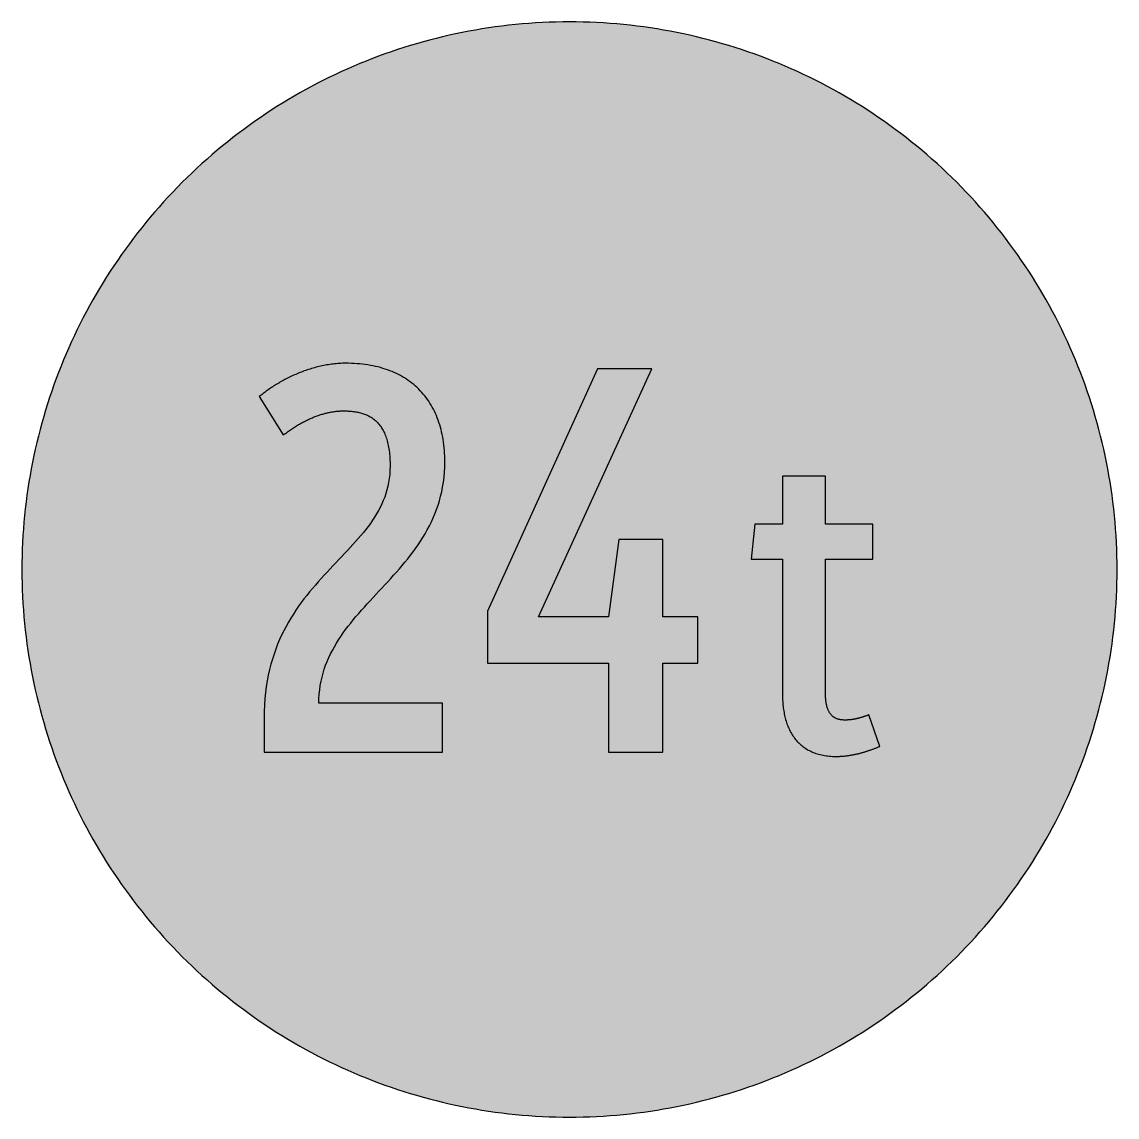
# Model space of a CAD drawing. Header units: millimetres. Extents: x 0 to 212, y 0 to 212.
import ezdxf

# ---------------------------------------------------------------- set-up
doc = ezdxf.new("R2010")
doc.units = ezdxf.units.MM

msp = doc.modelspace()

# ---------------------------------------------------------------- hatches: boundary and pattern name
for color, points in [(254, [(211.7189, 105.8869), (211.709, 107.2007), (211.6861, 108.5139), (211.6455, 109.8245), (211.5871, 111.1326), (211.5134, 112.4407), (211.4245, 113.7437), (211.3204, 115.0468), (211.201, 116.3447), (211.0638, 117.6426), (210.9114, 118.9355), (210.7413, 120.2258), (210.5584, 121.5136), (210.3577, 122.7988), (210.1418, 124.079), (209.9107, 125.3566), (209.6643, 126.6292), (209.4027, 127.8992), (209.1258, 129.1641), (208.8337, 130.4239), (208.5264, 131.6812), (208.2038, 132.936), (207.866, 134.1831), (207.5104, 135.4277), (207.1421, 136.6647), (206.7611, 137.8991), (206.3623, 139.1285), (205.9483, 140.3502), (205.5216, 141.5694), (205.0771, 142.781), (204.6199, 143.9901), (204.1474, 145.1915), (203.6623, 146.3853), (203.1619, 147.574), (202.6463, 148.7576), (202.1154, 149.9362), (201.5693, 151.1046), (201.0105, 152.2705), (200.439, 153.4262), (199.8523, 154.5768), (199.2503, 155.7198), (198.6356, 156.8577), (198.0057, 157.9855), (197.3605, 159.1081), (196.7052, 160.2232), (196.0321, 161.3281), (195.3489, 162.4279), (194.6504, 163.5176), (193.9366, 164.6022), (193.2102, 165.6766), (192.471, 166.7434), (191.7167, 167.8), (190.9521, 168.849), (190.1698, 169.8904), (189.3773, 170.9217), (188.5696, 171.9428), (187.7517, 172.9562), (186.9161, 173.9621), (186.0702, 174.9552), (185.2117, 175.9407), (184.338, 176.9161), (183.454, 177.8838), (182.5549, 178.8389), (181.643, 179.7837), (180.721, 180.7185), (179.7837, 181.643), (178.8389, 182.5549), (177.8838, 183.454), (176.9161, 184.338), (175.9407, 185.2117), (174.9552, 186.0702), (173.9621, 186.9161), (172.9562, 187.7492), (171.9428, 188.5696), (170.9217, 189.3773), (169.8904, 190.1698), (168.849, 190.9496), (167.8, 191.7167), (166.7408, 192.471), (165.6766, 193.2102), (164.6022, 193.9366), (163.5176, 194.6504), (162.4279, 195.3489), (161.3281, 196.0321), (160.2232, 196.7052), (159.1081, 197.3631), (157.9855, 198.0057), (156.8577, 198.6356), (155.7198, 199.2503), (154.5768, 199.8523), (153.4262, 200.439), (152.2705, 201.0131), (151.1046, 201.5719), (149.9362, 202.1154), (148.7576, 202.6463), (147.574, 203.1619), (146.3853, 203.6623), (145.1889, 204.15), (143.9875, 204.6199), (142.781, 205.0796), (141.5694, 205.5216), (140.3502, 205.9483), (139.1285, 206.3623), (137.8991, 206.7611), (136.6647, 207.1446), (135.4252, 207.5129), (134.1831, 207.866), (132.9334, 208.2038), (131.6812, 208.5264), (130.4239, 208.8337), (129.1641, 209.1284), (127.8966, 209.4052), (126.6292, 209.6668), (125.3541, 209.9132), (124.0765, 210.1444), (122.7963, 210.3603), (121.5136, 210.5584), (120.2258, 210.7438), (118.9355, 210.9114), (117.6401, 211.0638), (116.3447, 211.201), (115.0468, 211.3229), (113.7437, 211.4271), (112.4382, 211.516), (111.1326, 211.5896), (109.8245, 211.6455), (108.5113, 211.6861), (107.1982, 211.7115), (105.885, 211.7192), (104.5693, 211.7115), (103.2561, 211.6861), (101.9454, 211.6455), (100.6373, 211.5896), (99.3292, 211.516), (98.0262, 211.4271), (96.7232, 211.3229), (95.4253, 211.201), (94.1273, 211.0638), (92.8345, 210.9114), (91.5441, 210.7438), (90.2564, 210.5584), (88.9711, 210.3603), (87.691, 210.1444), (86.4133, 209.9132), (85.1408, 209.6668), (83.8708, 209.4052), (82.6059, 209.1284), (81.346, 208.8337), (80.0887, 208.5264), (78.834, 208.2038), (77.5868, 207.866), (76.3422, 207.5129), (75.1053, 207.1446), (73.8708, 206.7611), (72.6415, 206.3623), (71.4197, 205.9483), (70.2005, 205.5216), (68.9889, 205.0796), (67.7799, 204.6199), (66.5785, 204.15), (65.3847, 203.6623), (64.196, 203.1619), (63.0123, 202.6463), (61.8338, 202.1154), (60.6628, 201.5719), (59.4995, 201.0131), (58.3438, 200.439), (57.1932, 199.8523), (56.0502, 199.2503), (54.9123, 198.6356), (53.7845, 198.0057), (52.6618, 197.3631), (51.5468, 196.7052), (50.4419, 196.0321), (49.342, 195.3489), (48.2524, 194.6504), (47.1678, 193.9366), (46.0934, 193.2102), (45.0266, 192.471), (43.9699, 191.7167), (42.9209, 190.9496), (41.8795, 190.1698), (40.8483, 189.3773), (39.8272, 188.5696), (38.8137, 187.7492), (37.8079, 186.9161), (36.8148, 186.0702), (35.8292, 185.2117), (34.8539, 184.338), (33.8861, 183.454), (32.9311, 182.5549), (31.9862, 181.643), (31.049, 180.7185), (30.1269, 179.7837), (29.2151, 178.8389), (28.3159, 177.8838), (27.432, 176.9161), (26.5582, 175.9407), (25.6997, 174.9552), (24.8539, 173.9621), (24.0208, 172.9562), (23.2004, 171.9428), (22.3926, 170.9217), (21.6002, 169.8904), (20.8204, 168.849), (20.0533, 167.8), (19.2989, 166.7434), (18.5598, 165.6766), (17.8333, 164.6022), (17.1196, 163.5176), (16.4211, 162.4279), (15.7378, 161.3281), (15.0647, 160.2232), (14.4069, 159.1081), (13.7643, 157.9855), (13.1343, 156.8577), (12.5197, 155.7198), (11.9177, 154.5768), (11.3309, 153.4262), (10.7569, 152.2705), (10.1981, 151.1046), (9.6545, 149.9362), (9.1237, 148.7576), (8.6081, 147.574), (8.1077, 146.3853), (7.62, 145.1915), (7.1501, 143.9901), (6.6904, 142.781), (6.2484, 141.5694), (5.8217, 140.3502), (5.4077, 139.1285), (5.0089, 137.8991), (4.6253, 136.6647), (4.257, 135.4277), (3.904, 134.1831), (3.5662, 132.936), (3.2436, 131.6812), (2.9362, 130.4239), (2.6416, 129.1641), (2.3647, 127.8992), (2.1031, 126.6292), (1.8567, 125.3566), (1.6256, 124.079), (1.4097, 122.7988), (1.2116, 121.5136), (1.0262, 120.2258), (0.8585, 118.9355), (0.7061, 117.6426), (0.569, 116.3447), (0.447, 115.0468), (0.3429, 113.7437), (0.254, 112.4407), (0.1803, 111.1326), (0.1245, 109.8245), (0.0838, 108.5139), (0.0584, 107.2007), (0.0508, 105.885), (0.0584, 104.5718), (0.0838, 103.2586), (0.1245, 101.9454), (0.1803, 100.6373), (0.254, 99.3318), (0.3429, 98.0262), (0.447, 96.7232), (0.569, 95.4253), (0.7061, 94.1299), (0.8585, 92.8345), (1.0262, 91.5441), (1.2116, 90.2564), (1.4097, 88.9737), (1.6256, 87.6935), (1.8567, 86.4159), (2.1031, 85.1408), (2.3647, 83.8733), (2.6416, 82.6059), (2.9362, 81.346), (3.2436, 80.0887), (3.5662, 78.8365), (3.904, 77.5868), (4.257, 76.3448), (4.6253, 75.1053), (5.0089, 73.8708), (5.4077, 72.6415), (5.8217, 71.4197), (6.2484, 70.2005), (6.6904, 68.9889), (7.1501, 67.7824), (7.62, 66.581), (8.1077, 65.3847), (8.6081, 64.196), (9.1237, 63.0123), (9.6545, 61.8338), (10.1981, 60.6654), (10.7569, 59.4995), (11.3309, 58.3438), (11.9177, 57.1932), (12.5197, 56.0502), (13.1343, 54.9123), (13.7643, 53.7845), (14.4069, 52.6618), (15.0647, 51.5468), (15.7378, 50.4419), (16.4211, 49.342), (17.1196, 48.2524), (17.8333, 47.1678), (18.5598, 46.0934), (19.2989, 45.0291), (20.0533, 43.9699), (20.8204, 42.9209), (21.6002, 41.8795), (22.3926, 40.8483), (23.2004, 39.8272), (24.0208, 38.8137), (24.8539, 37.8079), (25.6997, 36.8148), (26.5582, 35.8292), (27.432, 34.8539), (28.3159, 33.8861), (29.2151, 32.9311), (30.1269, 31.9862), (31.049, 31.049), (31.9862, 30.1269), (32.9311, 29.2151), (33.8861, 28.3159), (34.8539, 27.432), (35.8292, 26.5582), (36.8148, 25.6997), (37.8079, 24.8539), (38.8137, 24.0182), (39.8272, 23.2004), (40.8483, 22.3926), (41.8795, 21.6002), (42.9209, 20.8178), (43.9699, 20.0533), (45.0266, 19.2989), (46.0934, 18.5598), (47.1678, 17.8333), (48.2524, 17.1196), (49.342, 16.4211), (50.4419, 15.7378), (51.5468, 15.0647), (52.6618, 14.4094), (53.7845, 13.7643), (54.9123, 13.1343), (56.0502, 12.5197), (57.1932, 11.9177), (58.3438, 11.3309), (59.4995, 10.7594), (60.6628, 10.2006), (61.8338, 9.6545), (63.0123, 9.1237), (64.196, 8.6081), (65.3847, 8.1077), (66.5785, 7.6225), (67.7799, 7.1501), (68.9889, 6.6929), (70.2005, 6.2484), (71.4197, 5.8217), (72.6415, 5.4077), (73.8708, 5.0089), (75.1053, 4.6279), (76.3422, 4.2596), (77.5868, 3.904), (78.834, 3.5662), (80.0887, 3.2436), (81.346, 2.9362), (82.6059, 2.6441), (83.8708, 2.3673), (85.1408, 2.1057), (86.4133, 1.8593), (87.691, 1.6281), (88.9711, 1.4122), (90.2564, 1.2116), (91.5441, 1.0287), (92.8345, 0.8585), (94.1273, 0.7061), (95.4253, 0.569), (96.7232, 0.4496), (98.0262, 0.3454), (99.3292, 0.2565), (100.6373, 0.1829), (101.9454, 0.1245), (103.2561, 0.0838), (104.5693, 0.061), (105.885, 0.0533), (107.1982, 0.061), (108.5113, 0.0838), (109.8245, 0.1245), (111.1326, 0.1829), (112.4382, 0.2565), (113.7437, 0.3454), (115.0468, 0.4496), (116.3447, 0.569), (117.6401, 0.7061), (118.9355, 0.8585), (120.2258, 1.0287), (121.5136, 1.2116), (122.7963, 1.4122), (124.0765, 1.6281), (125.3541, 1.8593), (126.6292, 2.1057), (127.8966, 2.3673), (129.1641, 2.6441), (130.4239, 2.9362), (131.6812, 3.2436), (132.9334, 3.5662), (134.1831, 3.904), (135.4252, 4.2596), (136.6647, 4.6279), (137.8991, 5.0089), (139.1285, 5.4077), (140.3502, 5.8217), (141.5694, 6.2484), (142.781, 6.6929), (143.9875, 7.1501), (145.1889, 7.6225), (146.3853, 8.1077), (147.574, 8.6081), (148.7576, 9.1237), (149.9362, 9.6545), (151.1046, 10.2006), (152.2705, 10.7594), (153.4262, 11.3309), (154.5768, 11.9177), (155.7198, 12.5197), (156.8577, 13.1343), (157.9855, 13.7643), (159.1081, 14.4094), (160.2232, 15.0647), (161.3281, 15.7378), (162.4279, 16.4211), (163.5176, 17.1196), (164.6022, 17.8333), (165.6766, 18.5598), (166.7408, 19.2989), (167.8, 20.0533), (168.849, 20.8178), (169.8904, 21.6002), (170.9217, 22.3926), (171.9428, 23.2004), (172.9562, 24.0182), (173.9621, 24.8539), (174.9552, 25.6997), (175.9407, 26.5582), (176.9161, 27.432), (177.8838, 28.3159), (178.8389, 29.2151), (179.7837, 30.1269), (180.721, 31.049), (181.643, 31.9862), (182.5549, 32.9311), (183.454, 33.8861), (184.338, 34.8539), (185.2117, 35.8292), (186.0702, 36.8148), (186.9161, 37.8079), (187.7517, 38.8137), (188.5696, 39.8272), (189.3773, 40.8483), (190.1698, 41.8795), (190.9521, 42.9209), (191.7167, 43.9699), (192.471, 45.0291), (193.2102, 46.0934), (193.9366, 47.1678), (194.6504, 48.2524), (195.3489, 49.342), (196.0321, 50.4419), (196.7052, 51.5468), (197.3605, 52.6618), (198.0057, 53.7845), (198.6356, 54.9123), (199.2503, 56.0502), (199.8523, 57.1932), (200.439, 58.3438), (201.0105, 59.4995), (201.5693, 60.6654), (202.1154, 61.8338), (202.6463, 63.0123), (203.1619, 64.196), (203.6623, 65.3847), (204.1474, 66.581), (204.6199, 67.7824), (205.0771, 68.9889), (205.5216, 70.2005), (205.9483, 71.4197), (206.3623, 72.6415), (206.7611, 73.8708), (207.1421, 75.1053), (207.5104, 76.3448), (207.866, 77.5868), (208.2038, 78.8365), (208.5264, 80.0887), (208.8337, 81.346), (209.1258, 82.6059), (209.4027, 83.8733), (209.6643, 85.1408), (209.9107, 86.4159), (210.1418, 87.6935), (210.3577, 88.9737), (210.5584, 90.2564), (210.7413, 91.5441), (210.9114, 92.8345), (211.0638, 94.1299), (211.201, 95.4253), (211.3204, 96.7232), (211.4245, 98.0262), (211.5134, 99.3318), (211.5871, 100.6373), (211.6455, 101.9454), (211.6861, 103.2586), (211.709, 104.5718), (211.7166, 105.885)]), (59, [(62.2131, 136.5412), (62.4383, 136.5377), (62.6669, 136.5352), (62.8904, 136.5275), (63.1139, 136.5174), (63.3374, 136.5047), (63.5584, 136.4894), (63.7769, 136.4691), (63.9953, 136.4463), (64.2112, 136.4183), (64.4271, 136.3878), (64.6379, 136.3548), (64.8487, 136.3142), (65.057, 136.2735), (65.2653, 136.2253), (65.4685, 136.1745), (65.6717, 136.1211), (65.8698, 136.0602), (66.0679, 135.9941), (66.2635, 135.9256), (66.454, 135.8519), (66.6445, 135.7732), (66.8325, 135.6868), (67.0154, 135.5979), (67.1957, 135.5014), (67.376, 135.4023), (67.5513, 135.2956), (67.724, 135.1813), (67.8917, 135.0645), (68.0568, 134.94), (68.2193, 134.808), (68.3793, 134.6733), (68.5343, 134.5286), (68.6867, 134.3787), (68.834, 134.2238), (68.9788, 134.0612), (69.121, 133.891), (69.2582, 133.7132), (69.3903, 133.5303), (69.5198, 133.3373), (69.6443, 133.1392), (69.7662, 132.9334), (69.8805, 132.7201), (69.9948, 132.4991), (70.1015, 132.2705), (70.2056, 132.0317), (70.3021, 131.7879), (70.3961, 131.5339), (70.4875, 131.2723), (70.5714, 131.0005), (70.6501, 130.7236), (70.7238, 130.4341), (70.7949, 130.1394), (70.8584, 129.8321), (70.9193, 129.5197), (70.9727, 129.1946), (71.0209, 128.8618), (71.0641, 128.5215), (71.1022, 128.1684), (71.1327, 127.8077), (71.1606, 127.4369), (71.181, 127.0533), (71.1962, 126.6622), (71.2038, 126.2609), (71.2089, 125.8494), (71.1911, 125.0417), (71.1378, 124.2543), (71.0514, 123.4846), (70.9346, 122.7328), (70.7847, 121.9962), (70.6069, 121.2799), (70.3986, 120.5763), (70.1624, 119.888), (69.8983, 119.2124), (69.6112, 118.5494), (69.2988, 117.8992), (68.961, 117.2591), (68.6029, 116.6292), (68.2219, 116.0094), (67.8231, 115.3973), (67.404, 114.7928), (66.9671, 114.1933), (66.515, 113.6015), (66.0451, 113.0122), (65.5625, 112.428), (65.0646, 111.8464), (64.5566, 111.2672), (64.0359, 110.6907), (63.5051, 110.1141), (62.9666, 109.535), (62.4205, 108.9558), (61.8668, 108.3742), (61.308, 107.7874), (60.7441, 107.2007), (60.1751, 106.6063), (59.6062, 106.0069), (59.0372, 105.3998), (58.4657, 104.7852), (57.8968, 104.1629), (57.3303, 103.5304), (56.7665, 102.8878), (56.2077, 102.235), (55.6539, 101.5695), (55.1078, 100.8913), (54.5668, 100.2005), (54.0385, 99.4918), (53.5178, 98.7704), (53.0073, 98.0313), (52.512, 97.2769), (52.0294, 96.5022), (51.5595, 95.7097), (51.1048, 94.8969), (50.6705, 94.0613), (50.2514, 93.2053), (49.85, 92.329), (49.4716, 91.4273), (49.1134, 90.5002), (48.7756, 89.5502), (48.4632, 88.5723), (48.1736, 87.5665), (47.912, 86.5353), (47.6758, 85.4735), (47.4675, 84.3839), (47.2897, 83.2637), (47.1399, 82.1106), (47.0205, 80.9244), (46.9367, 79.7077), (46.8833, 78.4555), (46.8655, 77.1677), (46.8672, 70.6092), (81.3675, 70.6092), (81.3675, 80.028), (57.4506, 80.028), (57.4675, 80.9142), (57.5183, 81.7829), (57.6047, 82.6338), (57.7215, 83.4644), (57.8714, 84.2797), (58.0517, 85.0798), (58.26, 85.8622), (58.4962, 86.6292), (58.7578, 87.3811), (59.0474, 88.1202), (59.3598, 88.8467), (59.6951, 89.5604), (60.0532, 90.2614), (60.4342, 90.9523), (60.833, 91.633), (61.2521, 92.3036), (61.689, 92.9665), (62.1436, 93.6193), (62.611, 94.267), (63.0961, 94.9046), (63.5914, 95.5396), (64.102, 96.1669), (64.6201, 96.7892), (65.151, 97.4065), (65.6895, 98.0237), (66.2381, 98.6358), (66.7918, 99.2454), (67.3506, 99.855), (67.9145, 100.4621), (68.4809, 101.0717), (69.0499, 101.6813), (69.6214, 102.2909), (70.1904, 102.903), (70.7593, 103.5177), (71.3257, 104.1375), (71.8896, 104.7598), (72.4484, 105.3871), (73.0021, 106.0221), (73.5508, 106.6622), (74.0893, 107.3074), (74.6201, 107.9627), (75.1383, 108.6256), (75.6488, 109.2962), (76.1441, 109.9769), (76.6293, 110.6678), (77.0966, 111.3714), (77.5513, 112.0851), (77.9882, 112.8116), (78.4073, 113.5532), (78.806, 114.3076), (79.187, 115.0747), (79.5452, 115.857), (79.8805, 116.6571), (80.1929, 117.4725), (80.4824, 118.3081), (80.7441, 119.159), (80.9803, 120.0277), (81.1886, 120.9167), (81.3689, 121.826), (81.5188, 122.7557), (81.6356, 123.7082), (81.722, 124.681), (81.7728, 125.6792), (81.7905, 126.6977), (81.7855, 127.2591), (81.7702, 127.8153), (81.7448, 128.3614), (81.7093, 128.8999), (81.661, 129.4308), (81.6051, 129.9566), (81.5391, 130.4722), (81.4629, 130.9802), (81.3765, 131.4806), (81.28, 131.9733), (81.1733, 132.4585), (81.0565, 132.936), (80.932, 133.4059), (80.7949, 133.8656), (80.6501, 134.3203), (80.4951, 134.7648), (80.33, 135.2017), (80.1548, 135.6309), (79.9719, 136.05), (79.7789, 136.4615), (79.5757, 136.8654), (79.3623, 137.2616), (79.1413, 137.6477), (78.9102, 138.0287), (78.6714, 138.397), (78.4225, 138.7602), (78.1634, 139.1133), (77.8967, 139.4562), (77.6199, 139.7914), (77.3354, 140.1191), (77.0407, 140.4391), (76.7359, 140.7465), (76.4261, 141.0487), (76.1035, 141.3408), (75.7758, 141.6228), (75.4355, 141.8971), (75.09, 142.1613), (74.7344, 142.4178), (74.3712, 142.6642), (73.9978, 142.9029), (73.6168, 143.129), (73.2282, 143.35), (72.8294, 143.5583), (72.423, 143.7589), (72.009, 143.952), (71.5874, 144.1323), (71.1556, 144.305), (70.7187, 144.4676), (70.2716, 144.6225), (69.817, 144.7648), (69.3522, 144.8994), (68.8823, 145.0238), (68.4047, 145.1381), (67.9171, 145.2448), (67.4243, 145.3388), (66.9214, 145.4252), (66.4134, 145.4988), (65.8952, 145.5649), (65.3694, 145.6207), (64.8386, 145.6665), (64.2976, 145.702), (63.7515, 145.7274), (63.1977, 145.7427), (62.6339, 145.7477), (62.3265, 145.7452), (62.0192, 145.7376), (61.7144, 145.7274), (61.407, 145.7096), (61.1022, 145.6893), (60.7974, 145.6639), (60.4926, 145.636), (60.1878, 145.6004), (59.8856, 145.5623), (59.5833, 145.5217), (59.2811, 145.4734), (58.9813, 145.4252), (58.6816, 145.3693), (58.3819, 145.3134), (58.0847, 145.2499), (57.7901, 145.1864), (57.4929, 145.1178), (57.2008, 145.0442), (56.9062, 144.9705), (56.6166, 144.8892), (56.3245, 144.8079), (56.0375, 144.7216), (55.7505, 144.6352), (55.4634, 144.5438), (55.1815, 144.4473), (54.897, 144.3507), (54.6176, 144.2517), (54.3382, 144.1475), (54.0614, 144.0434), (53.787, 143.9342), (53.5127, 143.8224), (53.2409, 143.7107), (52.9717, 143.5964), (52.705, 143.477), (52.4383, 143.3576), (52.1767, 143.2357), (51.9151, 143.1138), (51.6585, 142.9868), (51.402, 142.8598), (51.148, 142.7302), (50.8965, 142.5981), (50.6476, 142.4661), (50.4012, 142.3314), (50.1574, 142.1968), (49.9161, 142.0597), (49.6773, 141.92), (49.4436, 141.7803), (49.21, 141.6406), (48.9788, 141.4983), (48.7528, 141.3561), (48.5292, 141.2113), (48.3083, 141.0665), (48.0898, 140.9217), (47.8765, 140.7744), (47.6631, 140.6271), (47.4548, 140.4798), (47.2516, 140.3325), (47.0484, 140.1851), (46.8503, 140.0353), (46.6547, 139.888), (46.4642, 139.7381), (46.2763, 139.5908), (46.0934, 139.4409), (45.913, 139.2911), (50.5714, 131.8849), (50.7695, 132.0368), (50.9676, 132.1867), (51.1658, 132.3315), (51.3613, 132.4762), (51.5595, 132.6185), (51.7576, 132.7556), (51.9532, 132.8928), (52.1513, 133.0249), (52.3469, 133.157), (52.545, 133.284), (52.7406, 133.4084), (52.9361, 133.5329), (53.1317, 133.6523), (53.3248, 133.7691), (53.5203, 133.8834), (53.7134, 133.9952), (53.9064, 134.1044), (54.0995, 134.2111), (54.2925, 134.3152), (54.4855, 134.4168), (54.676, 134.5159), (54.8691, 134.6124), (55.0596, 134.7064), (55.2501, 134.7978), (55.438, 134.8867), (55.6285, 134.9756), (55.8165, 135.0594), (56.0045, 135.1407), (56.1899, 135.2194), (56.3778, 135.2956), (56.5633, 135.3693), (56.7487, 135.443), (56.9316, 135.5115), (57.117, 135.5776), (57.2999, 135.6436), (57.4802, 135.7071), (57.6631, 135.7655), (57.8434, 135.824), (58.0238, 135.8798), (58.2016, 135.9306), (58.3819, 135.9814), (58.5572, 136.0297), (58.735, 136.078), (58.9102, 136.1211), (59.0855, 136.1618), (59.2582, 136.2024), (59.4309, 136.238), (59.6036, 136.2735), (59.7738, 136.3066), (59.944, 136.337), (60.1142, 136.365), (60.2818, 136.3904), (60.4495, 136.4158), (60.6146, 136.4361), (60.7797, 136.4564), (60.9422, 136.4742), (61.1048, 136.4894), (61.2673, 136.5021), (61.4274, 136.5148), (61.5874, 136.5225), (61.7449, 136.5301), (61.9023, 136.5352), (62.0573, 136.5377), (62.2122, 136.5402)]), (59, [(130.6862, 87.7531), (130.6862, 96.749), (123.9132, 96.749), (123.9132, 111.6718), (115.4465, 111.6718), (113.436, 96.749), (99.8883, 96.749), (121.7965, 144.6911), (111.3194, 144.6911), (90.0465, 97.8073), (90.0465, 87.7531), (113.436, 87.7531), (113.436, 70.6092), (123.9132, 70.6092), (123.9132, 87.7531)]), (59, [(147.0628, 81.6155), (147.0635, 81.2952), (147.0711, 80.9777), (147.0812, 80.6628), (147.099, 80.3504), (147.1193, 80.043), (147.1447, 79.7357), (147.1752, 79.4334), (147.2108, 79.1362), (147.2489, 78.8391), (147.2946, 78.547), (147.3429, 78.2599), (147.3987, 77.9729), (147.4572, 77.691), (147.5207, 77.4141), (147.5892, 77.1398), (147.6629, 76.868), (147.7416, 76.6013), (147.8255, 76.3397), (147.9144, 76.0806), (148.0083, 75.8266), (148.1074, 75.5752), (148.209, 75.3288), (148.3182, 75.0875), (148.4325, 74.8487), (148.5519, 74.6176), (148.6738, 74.389), (148.8034, 74.1629), (148.938, 73.9445), (149.0777, 73.7286), (149.2225, 73.5203), (149.3723, 73.3146), (149.5273, 73.1164), (149.6873, 72.9209), (149.8524, 72.7304), (150.0251, 72.5449), (150.2004, 72.3671), (150.3832, 72.1919), (150.5687, 72.0242), (150.7617, 71.8591), (150.9598, 71.7017), (151.163, 71.5493), (151.3713, 71.4045), (151.5872, 71.2622), (151.8056, 71.1276), (152.0317, 70.9981), (152.2628, 70.8762), (152.4991, 70.7593), (152.7404, 70.6476), (152.9867, 70.5434), (153.2407, 70.4444), (153.4998, 70.3529), (153.764, 70.2666), (154.0358, 70.1878), (154.3101, 70.1142), (154.592, 70.0481), (154.879, 69.9872), (155.1737, 69.9364), (155.4734, 69.8881), (155.7782, 69.85), (156.0881, 69.817), (156.4056, 69.7916), (156.7282, 69.7738), (157.0558, 69.7636), (157.3911, 69.7611), (157.5257, 69.7611), (157.6603, 69.7636), (157.795, 69.7662), (157.9296, 69.7687), (158.0642, 69.7738), (158.1988, 69.7789), (158.3309, 69.7865), (158.4655, 69.7941), (158.6001, 69.8043), (158.7348, 69.8144), (158.8668, 69.8271), (159.0015, 69.8373), (159.1361, 69.8525), (159.2682, 69.8652), (159.4028, 69.8805), (159.5349, 69.8983), (159.6695, 69.916), (159.8016, 69.9338), (159.9336, 69.9516), (160.0683, 69.9719), (160.2003, 69.9948), (160.3324, 70.0176), (160.4645, 70.0405), (160.5991, 70.0634), (160.7312, 70.0888), (160.8633, 70.1142), (160.9954, 70.1421), (161.1274, 70.17), (161.2595, 70.198), (161.3916, 70.2285), (161.5237, 70.2589), (161.6558, 70.2894), (161.7878, 70.3224), (161.9199, 70.3555), (162.052, 70.3885), (162.1841, 70.424), (162.3136, 70.4596), (162.4457, 70.4952), (162.5778, 70.5333), (162.7099, 70.5714), (162.8419, 70.6095), (162.9715, 70.6501), (163.1036, 70.6882), (163.2356, 70.7314), (163.3677, 70.772), (163.4973, 70.8152), (163.6293, 70.8584), (163.7614, 70.9041), (163.891, 70.9473), (164.023, 70.993), (164.1526, 71.0413), (164.2847, 71.087), (164.4167, 71.1352), (164.5463, 71.1835), (164.6784, 71.2343), (164.8079, 71.2826), (164.94, 71.3334), (165.0721, 71.3867), (165.2016, 71.4375), (165.3337, 71.4908), (165.4632, 71.5442), (165.5953, 71.5975), (165.7248, 71.6534), (165.8569, 71.7067), (163.7411, 77.8051), (163.6497, 77.7697), (163.5582, 77.7342), (163.4693, 77.7011), (163.383, 77.6681), (163.2966, 77.6351), (163.2102, 77.6021), (163.1239, 77.5716), (163.0401, 77.5411), (162.9562, 77.5106), (162.8724, 77.4827), (162.7911, 77.4548), (162.7099, 77.4268), (162.6311, 77.4014), (162.5498, 77.3735), (162.4711, 77.3481), (162.3924, 77.3227), (162.3162, 77.2998), (162.24, 77.277), (162.1638, 77.2541), (162.0876, 77.2312), (162.0114, 77.2084), (161.9377, 77.1881), (161.864, 77.1677), (161.7904, 77.1474), (161.7167, 77.1296), (161.6456, 77.1093), (161.5745, 77.0915), (161.5034, 77.0738), (161.4322, 77.0585), (161.3611, 77.0407), (161.29, 77.0255), (161.2214, 77.0103), (161.1528, 76.995), (161.0843, 76.9823), (161.0157, 76.9671), (160.9471, 76.9544), (160.8785, 76.9417), (160.8099, 76.9315), (160.7439, 76.9188), (160.6753, 76.9087), (160.6093, 76.8985), (160.5432, 76.8883), (160.4747, 76.8782), (160.4086, 76.8706), (160.3426, 76.8629), (160.2765, 76.8553), (160.2105, 76.8477), (160.1445, 76.8401), (160.0784, 76.8325), (160.0124, 76.8274), (159.9463, 76.8223), (159.8803, 76.8172), (159.8143, 76.8121), (159.7482, 76.8071), (159.6822, 76.8045), (159.6161, 76.7994), (159.5501, 76.7969), (159.4841, 76.7944), (159.418, 76.7918), (159.352, 76.7918), (159.2859, 76.7893), (159.2174, 76.7893), (159.1513, 76.7893), (159.0827, 76.7893), (158.9583, 76.7893), (158.8338, 76.7944), (158.7144, 76.7994), (158.5951, 76.8096), (158.4782, 76.8223), (158.3665, 76.8375), (158.2547, 76.8553), (158.1455, 76.8756), (158.0388, 76.8985), (157.9347, 76.9239), (157.8331, 76.9518), (157.734, 76.9823), (157.6375, 77.0153), (157.541, 77.0509), (157.4495, 77.089), (157.3581, 77.1296), (157.2717, 77.1754), (157.1854, 77.2211), (157.1015, 77.2693), (157.0203, 77.3201), (156.939, 77.3735), (156.8628, 77.4319), (156.7866, 77.4903), (156.7155, 77.5513), (156.6443, 77.6148), (156.5758, 77.6808), (156.5072, 77.7494), (156.4437, 77.8231), (156.3802, 77.8967), (156.3192, 77.9729), (156.2608, 78.0517), (156.2049, 78.1329), (156.1516, 78.2142), (156.0982, 78.3006), (156.0474, 78.3895), (155.9992, 78.4809), (155.9509, 78.5724), (155.9077, 78.6689), (155.8646, 78.7679), (155.8239, 78.867), (155.7833, 78.9686), (155.7477, 79.0753), (155.7096, 79.182), (155.6766, 79.2912), (155.6461, 79.4029), (155.6156, 79.5172), (155.5877, 79.6341), (155.5598, 79.7509), (155.5344, 79.8728), (155.5115, 79.9973), (155.4912, 80.1218), (155.4709, 80.2488), (155.4531, 80.3783), (155.4353, 80.5104), (155.4201, 80.645), (155.4074, 80.7822), (155.3972, 80.9219), (155.387, 81.0616), (155.3769, 81.2038), (155.3718, 81.3486), (155.3667, 81.4959), (155.3616, 81.6458), (155.3591, 81.7982), (155.3591, 81.9506), (155.3602, 107.8615), (164.5049, 107.8615), (164.5049, 114.6344), (155.3602, 114.6344), (155.3602, 123.9488), (147.0628, 123.9488), (147.0628, 114.6344), (141.7285, 114.6344), (140.9665, 107.8615), (147.0628, 107.8615)])]:
    msp.add_hatch(color=color).paths.add_polyline_path(points)

# ---------------------------------------------------------------- linework, layer by layer
at = {"color": 254}
msp.add_lwpolyline([(211.7189, 105.8869), (211.709, 107.2007), (211.6861, 108.5139), (211.6455, 109.8245), (211.5871, 111.1326), (211.5134, 112.4407), (211.4245, 113.7437), (211.3204, 115.0468), (211.201, 116.3447), (211.0638, 117.6426), (210.9114, 118.9355), (210.7413, 120.2258), (210.5584, 121.5136), (210.3577, 122.7988), (210.1418, 124.079), (209.9107, 125.3566), (209.6643, 126.6292), (209.4027, 127.8992), (209.1258, 129.1641), (208.8337, 130.4239), (208.5264, 131.6812), (208.2038, 132.936), (207.866, 134.1831), (207.5104, 135.4277), (207.1421, 136.6647), (206.7611, 137.8991), (206.3623, 139.1285), (205.9483, 140.3502), (205.5216, 141.5694), (205.0771, 142.781), (204.6199, 143.9901), (204.1474, 145.1915), (203.6623, 146.3853), (203.1619, 147.574), (202.6463, 148.7576), (202.1154, 149.9362), (201.5693, 151.1046), (201.0105, 152.2705), (200.439, 153.4262), (199.8523, 154.5768), (199.2503, 155.7198), (198.6356, 156.8577), (198.0057, 157.9855), (197.3605, 159.1081), (196.7052, 160.2232), (196.0321, 161.3281), (195.3489, 162.4279), (194.6504, 163.5176), (193.9366, 164.6022), (193.2102, 165.6766), (192.471, 166.7434), (191.7167, 167.8), (190.9521, 168.849), (190.1698, 169.8904), (189.3773, 170.9217), (188.5696, 171.9428), (187.7517, 172.9562), (186.9161, 173.9621), (186.0702, 174.9552), (185.2117, 175.9407), (184.338, 176.9161), (183.454, 177.8838), (182.5549, 178.8389), (181.643, 179.7837), (180.721, 180.7185), (179.7837, 181.643), (178.8389, 182.5549), (177.8838, 183.454), (176.9161, 184.338), (175.9407, 185.2117), (174.9552, 186.0702), (173.9621, 186.9161), (172.9562, 187.7492), (171.9428, 188.5696), (170.9217, 189.3773), (169.8904, 190.1698), (168.849, 190.9496), (167.8, 191.7167), (166.7408, 192.471), (165.6766, 193.2102), (164.6022, 193.9366), (163.5176, 194.6504), (162.4279, 195.3489), (161.3281, 196.0321), (160.2232, 196.7052), (159.1081, 197.3631), (157.9855, 198.0057), (156.8577, 198.6356), (155.7198, 199.2503), (154.5768, 199.8523), (153.4262, 200.439), (152.2705, 201.0131), (151.1046, 201.5719), (149.9362, 202.1154), (148.7576, 202.6463), (147.574, 203.1619), (146.3853, 203.6623), (145.1889, 204.15), (143.9875, 204.6199), (142.781, 205.0796), (141.5694, 205.5216), (140.3502, 205.9483), (139.1285, 206.3623), (137.8991, 206.7611), (136.6647, 207.1446), (135.4252, 207.5129), (134.1831, 207.866), (132.9334, 208.2038), (131.6812, 208.5264), (130.4239, 208.8337), (129.1641, 209.1284), (127.8966, 209.4052), (126.6292, 209.6668), (125.3541, 209.9132), (124.0765, 210.1444), (122.7963, 210.3603), (121.5136, 210.5584), (120.2258, 210.7438), (118.9355, 210.9114), (117.6401, 211.0638), (116.3447, 211.201), (115.0468, 211.3229), (113.7437, 211.4271), (112.4382, 211.516), (111.1326, 211.5896), (109.8245, 211.6455), (108.5113, 211.6861), (107.1982, 211.7115), (105.885, 211.7192), (104.5693, 211.7115), (103.2561, 211.6861), (101.9454, 211.6455), (100.6373, 211.5896), (99.3292, 211.516), (98.0262, 211.4271), (96.7232, 211.3229), (95.4253, 211.201), (94.1273, 211.0638), (92.8345, 210.9114), (91.5441, 210.7438), (90.2564, 210.5584), (88.9711, 210.3603), (87.691, 210.1444), (86.4133, 209.9132), (85.1408, 209.6668), (83.8708, 209.4052), (82.6059, 209.1284), (81.346, 208.8337), (80.0887, 208.5264), (78.834, 208.2038), (77.5868, 207.866), (76.3422, 207.5129), (75.1053, 207.1446), (73.8708, 206.7611), (72.6415, 206.3623), (71.4197, 205.9483), (70.2005, 205.5216), (68.9889, 205.0796), (67.7799, 204.6199), (66.5785, 204.15), (65.3847, 203.6623), (64.196, 203.1619), (63.0123, 202.6463), (61.8338, 202.1154), (60.6628, 201.5719), (59.4995, 201.0131), (58.3438, 200.439), (57.1932, 199.8523), (56.0502, 199.2503), (54.9123, 198.6356), (53.7845, 198.0057), (52.6618, 197.3631), (51.5468, 196.7052), (50.4419, 196.0321), (49.342, 195.3489), (48.2524, 194.6504), (47.1678, 193.9366), (46.0934, 193.2102), (45.0266, 192.471), (43.9699, 191.7167), (42.9209, 190.9496), (41.8795, 190.1698), (40.8483, 189.3773), (39.8272, 188.5696), (38.8137, 187.7492), (37.8079, 186.9161), (36.8148, 186.0702), (35.8292, 185.2117), (34.8539, 184.338), (33.8861, 183.454), (32.9311, 182.5549), (31.9862, 181.643), (31.049, 180.7185), (30.1269, 179.7837), (29.2151, 178.8389), (28.3159, 177.8838), (27.432, 176.9161), (26.5582, 175.9407), (25.6997, 174.9552), (24.8539, 173.9621), (24.0208, 172.9562), (23.2004, 171.9428), (22.3926, 170.9217), (21.6002, 169.8904), (20.8204, 168.849), (20.0533, 167.8), (19.2989, 166.7434), (18.5598, 165.6766), (17.8333, 164.6022), (17.1196, 163.5176), (16.4211, 162.4279), (15.7378, 161.3281), (15.0647, 160.2232), (14.4069, 159.1081), (13.7643, 157.9855), (13.1343, 156.8577), (12.5197, 155.7198), (11.9177, 154.5768), (11.3309, 153.4262), (10.7569, 152.2705), (10.1981, 151.1046), (9.6545, 149.9362), (9.1237, 148.7576), (8.6081, 147.574), (8.1077, 146.3853), (7.62, 145.1915), (7.1501, 143.9901), (6.6904, 142.781), (6.2484, 141.5694), (5.8217, 140.3502), (5.4077, 139.1285), (5.0089, 137.8991), (4.6253, 136.6647), (4.257, 135.4277), (3.904, 134.1831), (3.5662, 132.936), (3.2436, 131.6812), (2.9362, 130.4239), (2.6416, 129.1641), (2.3647, 127.8992), (2.1031, 126.6292), (1.8567, 125.3566), (1.6256, 124.079), (1.4097, 122.7988), (1.2116, 121.5136), (1.0262, 120.2258), (0.8585, 118.9355), (0.7061, 117.6426), (0.569, 116.3447), (0.447, 115.0468), (0.3429, 113.7437), (0.254, 112.4407), (0.1803, 111.1326), (0.1245, 109.8245), (0.0838, 108.5139), (0.0584, 107.2007), (0.0508, 105.885), (0.0584, 104.5718), (0.0838, 103.2586), (0.1245, 101.9454), (0.1803, 100.6373), (0.254, 99.3318), (0.3429, 98.0262), (0.447, 96.7232), (0.569, 95.4253), (0.7061, 94.1299), (0.8585, 92.8345), (1.0262, 91.5441), (1.2116, 90.2564), (1.4097, 88.9737), (1.6256, 87.6935), (1.8567, 86.4159), (2.1031, 85.1408), (2.3647, 83.8733), (2.6416, 82.6059), (2.9362, 81.346), (3.2436, 80.0887), (3.5662, 78.8365), (3.904, 77.5868), (4.257, 76.3448), (4.6253, 75.1053), (5.0089, 73.8708), (5.4077, 72.6415), (5.8217, 71.4197), (6.2484, 70.2005), (6.6904, 68.9889), (7.1501, 67.7824), (7.62, 66.581), (8.1077, 65.3847), (8.6081, 64.196), (9.1237, 63.0123), (9.6545, 61.8338), (10.1981, 60.6654), (10.7569, 59.4995), (11.3309, 58.3438), (11.9177, 57.1932), (12.5197, 56.0502), (13.1343, 54.9123), (13.7643, 53.7845), (14.4069, 52.6618), (15.0647, 51.5468), (15.7378, 50.4419), (16.4211, 49.342), (17.1196, 48.2524), (17.8333, 47.1678), (18.5598, 46.0934), (19.2989, 45.0291), (20.0533, 43.9699), (20.8204, 42.9209), (21.6002, 41.8795), (22.3926, 40.8483), (23.2004, 39.8272), (24.0208, 38.8137), (24.8539, 37.8079), (25.6997, 36.8148), (26.5582, 35.8292), (27.432, 34.8539), (28.3159, 33.8861), (29.2151, 32.9311), (30.1269, 31.9862), (31.049, 31.049), (31.9862, 30.1269), (32.9311, 29.2151), (33.8861, 28.3159), (34.8539, 27.432), (35.8292, 26.5582), (36.8148, 25.6997), (37.8079, 24.8539), (38.8137, 24.0182), (39.8272, 23.2004), (40.8483, 22.3926), (41.8795, 21.6002), (42.9209, 20.8178), (43.9699, 20.0533), (45.0266, 19.2989), (46.0934, 18.5598), (47.1678, 17.8333), (48.2524, 17.1196), (49.342, 16.4211), (50.4419, 15.7378), (51.5468, 15.0647), (52.6618, 14.4094), (53.7845, 13.7643), (54.9123, 13.1343), (56.0502, 12.5197), (57.1932, 11.9177), (58.3438, 11.3309), (59.4995, 10.7594), (60.6628, 10.2006), (61.8338, 9.6545), (63.0123, 9.1237), (64.196, 8.6081), (65.3847, 8.1077), (66.5785, 7.6225), (67.7799, 7.1501), (68.9889, 6.6929), (70.2005, 6.2484), (71.4197, 5.8217), (72.6415, 5.4077), (73.8708, 5.0089), (75.1053, 4.6279), (76.3422, 4.2596), (77.5868, 3.904), (78.834, 3.5662), (80.0887, 3.2436), (81.346, 2.9362), (82.6059, 2.6441), (83.8708, 2.3673), (85.1408, 2.1057), (86.4133, 1.8593), (87.691, 1.6281), (88.9711, 1.4122), (90.2564, 1.2116), (91.5441, 1.0287), (92.8345, 0.8585), (94.1273, 0.7061), (95.4253, 0.569), (96.7232, 0.4496), (98.0262, 0.3454), (99.3292, 0.2565), (100.6373, 0.1829), (101.9454, 0.1245), (103.2561, 0.0838), (104.5693, 0.061), (105.885, 0.0533), (107.1982, 0.061), (108.5113, 0.0838), (109.8245, 0.1245), (111.1326, 0.1829), (112.4382, 0.2565), (113.7437, 0.3454), (115.0468, 0.4496), (116.3447, 0.569), (117.6401, 0.7061), (118.9355, 0.8585), (120.2258, 1.0287), (121.5136, 1.2116), (122.7963, 1.4122), (124.0765, 1.6281), (125.3541, 1.8593), (126.6292, 2.1057), (127.8966, 2.3673), (129.1641, 2.6441), (130.4239, 2.9362), (131.6812, 3.2436), (132.9334, 3.5662), (134.1831, 3.904), (135.4252, 4.2596), (136.6647, 4.6279), (137.8991, 5.0089), (139.1285, 5.4077), (140.3502, 5.8217), (141.5694, 6.2484), (142.781, 6.6929), (143.9875, 7.1501), (145.1889, 7.6225), (146.3853, 8.1077), (147.574, 8.6081), (148.7576, 9.1237), (149.9362, 9.6545), (151.1046, 10.2006), (152.2705, 10.7594), (153.4262, 11.3309), (154.5768, 11.9177), (155.7198, 12.5197), (156.8577, 13.1343), (157.9855, 13.7643), (159.1081, 14.4094), (160.2232, 15.0647), (161.3281, 15.7378), (162.4279, 16.4211), (163.5176, 17.1196), (164.6022, 17.8333), (165.6766, 18.5598), (166.7408, 19.2989), (167.8, 20.0533), (168.849, 20.8178), (169.8904, 21.6002), (170.9217, 22.3926), (171.9428, 23.2004), (172.9562, 24.0182), (173.9621, 24.8539), (174.9552, 25.6997), (175.9407, 26.5582), (176.9161, 27.432), (177.8838, 28.3159), (178.8389, 29.2151), (179.7837, 30.1269), (180.721, 31.049), (181.643, 31.9862), (182.5549, 32.9311), (183.454, 33.8861), (184.338, 34.8539), (185.2117, 35.8292), (186.0702, 36.8148), (186.9161, 37.8079), (187.7517, 38.8137), (188.5696, 39.8272), (189.3773, 40.8483), (190.1698, 41.8795), (190.9521, 42.9209), (191.7167, 43.9699), (192.471, 45.0291), (193.2102, 46.0934), (193.9366, 47.1678), (194.6504, 48.2524), (195.3489, 49.342), (196.0321, 50.4419), (196.7052, 51.5468), (197.3605, 52.6618), (198.0057, 53.7845), (198.6356, 54.9123), (199.2503, 56.0502), (199.8523, 57.1932), (200.439, 58.3438), (201.0105, 59.4995), (201.5693, 60.6654), (202.1154, 61.8338), (202.6463, 63.0123), (203.1619, 64.196), (203.6623, 65.3847), (204.1474, 66.581), (204.6199, 67.7824), (205.0771, 68.9889), (205.5216, 70.2005), (205.9483, 71.4197), (206.3623, 72.6415), (206.7611, 73.8708), (207.1421, 75.1053), (207.5104, 76.3448), (207.866, 77.5868), (208.2038, 78.8365), (208.5264, 80.0887), (208.8337, 81.346), (209.1258, 82.6059), (209.4027, 83.8733), (209.6643, 85.1408), (209.9107, 86.4159), (210.1418, 87.6935), (210.3577, 88.9737), (210.5584, 90.2564), (210.7413, 91.5441), (210.9114, 92.8345), (211.0638, 94.1299), (211.201, 95.4253), (211.3204, 96.7232), (211.4245, 98.0262), (211.5134, 99.3318), (211.5871, 100.6373), (211.6455, 101.9454), (211.6861, 103.2586), (211.709, 104.5718), (211.7166, 105.885), (211.7189, 105.8869)], dxfattribs=at)
at = {"color": 59}
for points in [[(62.2131, 136.5412), (62.4383, 136.5377), (62.6669, 136.5352), (62.8904, 136.5275), (63.1139, 136.5174), (63.3374, 136.5047), (63.5584, 136.4894), (63.7769, 136.4691), (63.9953, 136.4463), (64.2112, 136.4183), (64.4271, 136.3878), (64.6379, 136.3548), (64.8487, 136.3142), (65.057, 136.2735), (65.2653, 136.2253), (65.4685, 136.1745), (65.6717, 136.1211), (65.8698, 136.0602), (66.0679, 135.9941), (66.2635, 135.9256), (66.454, 135.8519), (66.6445, 135.7732), (66.8325, 135.6868), (67.0154, 135.5979), (67.1957, 135.5014), (67.376, 135.4023), (67.5513, 135.2956), (67.724, 135.1813), (67.8917, 135.0645), (68.0568, 134.94), (68.2193, 134.808), (68.3793, 134.6733), (68.5343, 134.5286), (68.6867, 134.3787), (68.834, 134.2238), (68.9788, 134.0612), (69.121, 133.891), (69.2582, 133.7132), (69.3903, 133.5303), (69.5198, 133.3373), (69.6443, 133.1392), (69.7662, 132.9334), (69.8805, 132.7201), (69.9948, 132.4991), (70.1015, 132.2705), (70.2056, 132.0317), (70.3021, 131.7879), (70.3961, 131.5339), (70.4875, 131.2723), (70.5714, 131.0005), (70.6501, 130.7236), (70.7238, 130.4341), (70.7949, 130.1394), (70.8584, 129.8321), (70.9193, 129.5197), (70.9727, 129.1946), (71.0209, 128.8618), (71.0641, 128.5215), (71.1022, 128.1684), (71.1327, 127.8077), (71.1606, 127.4369), (71.181, 127.0533), (71.1962, 126.6622), (71.2038, 126.2609), (71.2089, 125.8494), (71.1911, 125.0417), (71.1378, 124.2543), (71.0514, 123.4846), (70.9346, 122.7328), (70.7847, 121.9962), (70.6069, 121.2799), (70.3986, 120.5763), (70.1624, 119.888), (69.8983, 119.2124), (69.6112, 118.5494), (69.2988, 117.8992), (68.961, 117.2591), (68.6029, 116.6292), (68.2219, 116.0094), (67.8231, 115.3973), (67.404, 114.7928), (66.9671, 114.1933), (66.515, 113.6015), (66.0451, 113.0122), (65.5625, 112.428), (65.0646, 111.8464), (64.5566, 111.2672), (64.0359, 110.6907), (63.5051, 110.1141), (62.9666, 109.535), (62.4205, 108.9558), (61.8668, 108.3742), (61.308, 107.7874), (60.7441, 107.2007), (60.1751, 106.6063), (59.6062, 106.0069), (59.0372, 105.3998), (58.4657, 104.7852), (57.8968, 104.1629), (57.3303, 103.5304), (56.7665, 102.8878), (56.2077, 102.235), (55.6539, 101.5695), (55.1078, 100.8913), (54.5668, 100.2005), (54.0385, 99.4918), (53.5178, 98.7704), (53.0073, 98.0313), (52.512, 97.2769), (52.0294, 96.5022), (51.5595, 95.7097), (51.1048, 94.8969), (50.6705, 94.0613), (50.2514, 93.2053), (49.85, 92.329), (49.4716, 91.4273), (49.1134, 90.5002), (48.7756, 89.5502), (48.4632, 88.5723), (48.1736, 87.5665), (47.912, 86.5353), (47.6758, 85.4735), (47.4675, 84.3839), (47.2897, 83.2637), (47.1399, 82.1106), (47.0205, 80.9244), (46.9367, 79.7077), (46.8833, 78.4555), (46.8655, 77.1677), (46.8672, 70.6092), (81.3675, 70.6092), (81.3675, 80.028), (57.4506, 80.028), (57.4675, 80.9142), (57.5183, 81.7829), (57.6047, 82.6338), (57.7215, 83.4644), (57.8714, 84.2797), (58.0517, 85.0798), (58.26, 85.8622), (58.4962, 86.6292), (58.7578, 87.3811), (59.0474, 88.1202), (59.3598, 88.8467), (59.6951, 89.5604), (60.0532, 90.2614), (60.4342, 90.9523), (60.833, 91.633), (61.2521, 92.3036), (61.689, 92.9665), (62.1436, 93.6193), (62.611, 94.267), (63.0961, 94.9046), (63.5914, 95.5396), (64.102, 96.1669), (64.6201, 96.7892), (65.151, 97.4065), (65.6895, 98.0237), (66.2381, 98.6358), (66.7918, 99.2454), (67.3506, 99.855), (67.9145, 100.4621), (68.4809, 101.0717), (69.0499, 101.6813), (69.6214, 102.2909), (70.1904, 102.903), (70.7593, 103.5177), (71.3257, 104.1375), (71.8896, 104.7598), (72.4484, 105.3871), (73.0021, 106.0221), (73.5508, 106.6622), (74.0893, 107.3074), (74.6201, 107.9627), (75.1383, 108.6256), (75.6488, 109.2962), (76.1441, 109.9769), (76.6293, 110.6678), (77.0966, 111.3714), (77.5513, 112.0851), (77.9882, 112.8116), (78.4073, 113.5532), (78.806, 114.3076), (79.187, 115.0747), (79.5452, 115.857), (79.8805, 116.6571), (80.1929, 117.4725), (80.4824, 118.3081), (80.7441, 119.159), (80.9803, 120.0277), (81.1886, 120.9167), (81.3689, 121.826), (81.5188, 122.7557), (81.6356, 123.7082), (81.722, 124.681), (81.7728, 125.6792), (81.7905, 126.6977), (81.7855, 127.2591), (81.7702, 127.8153), (81.7448, 128.3614), (81.7093, 128.8999), (81.661, 129.4308), (81.6051, 129.9566), (81.5391, 130.4722), (81.4629, 130.9802), (81.3765, 131.4806), (81.28, 131.9733), (81.1733, 132.4585), (81.0565, 132.936), (80.932, 133.4059), (80.7949, 133.8656), (80.6501, 134.3203), (80.4951, 134.7648), (80.33, 135.2017), (80.1548, 135.6309), (79.9719, 136.05), (79.7789, 136.4615), (79.5757, 136.8654), (79.3623, 137.2616), (79.1413, 137.6477), (78.9102, 138.0287), (78.6714, 138.397), (78.4225, 138.7602), (78.1634, 139.1133), (77.8967, 139.4562), (77.6199, 139.7914), (77.3354, 140.1191), (77.0407, 140.4391), (76.7359, 140.7465), (76.4261, 141.0487), (76.1035, 141.3408), (75.7758, 141.6228), (75.4355, 141.8971), (75.09, 142.1613), (74.7344, 142.4178), (74.3712, 142.6642), (73.9978, 142.9029), (73.6168, 143.129), (73.2282, 143.35), (72.8294, 143.5583), (72.423, 143.7589), (72.009, 143.952), (71.5874, 144.1323), (71.1556, 144.305), (70.7187, 144.4676), (70.2716, 144.6225), (69.817, 144.7648), (69.3522, 144.8994), (68.8823, 145.0238), (68.4047, 145.1381), (67.9171, 145.2448), (67.4243, 145.3388), (66.9214, 145.4252), (66.4134, 145.4988), (65.8952, 145.5649), (65.3694, 145.6207), (64.8386, 145.6665), (64.2976, 145.702), (63.7515, 145.7274), (63.1977, 145.7427), (62.6339, 145.7477), (62.3265, 145.7452), (62.0192, 145.7376), (61.7144, 145.7274), (61.407, 145.7096), (61.1022, 145.6893), (60.7974, 145.6639), (60.4926, 145.636), (60.1878, 145.6004), (59.8856, 145.5623), (59.5833, 145.5217), (59.2811, 145.4734), (58.9813, 145.4252), (58.6816, 145.3693), (58.3819, 145.3134), (58.0847, 145.2499), (57.7901, 145.1864), (57.4929, 145.1178), (57.2008, 145.0442), (56.9062, 144.9705), (56.6166, 144.8892), (56.3245, 144.8079), (56.0375, 144.7216), (55.7505, 144.6352), (55.4634, 144.5438), (55.1815, 144.4473), (54.897, 144.3507), (54.6176, 144.2517), (54.3382, 144.1475), (54.0614, 144.0434), (53.787, 143.9342), (53.5127, 143.8224), (53.2409, 143.7107), (52.9717, 143.5964), (52.705, 143.477), (52.4383, 143.3576), (52.1767, 143.2357), (51.9151, 143.1138), (51.6585, 142.9868), (51.402, 142.8598), (51.148, 142.7302), (50.8965, 142.5981), (50.6476, 142.4661), (50.4012, 142.3314), (50.1574, 142.1968), (49.9161, 142.0597), (49.6773, 141.92), (49.4436, 141.7803), (49.21, 141.6406), (48.9788, 141.4983), (48.7528, 141.3561), (48.5292, 141.2113), (48.3083, 141.0665), (48.0898, 140.9217), (47.8765, 140.7744), (47.6631, 140.6271), (47.4548, 140.4798), (47.2516, 140.3325), (47.0484, 140.1851), (46.8503, 140.0353), (46.6547, 139.888), (46.4642, 139.7381), (46.2763, 139.5908), (46.0934, 139.4409), (45.913, 139.2911), (50.5714, 131.8849), (50.7695, 132.0368), (50.9676, 132.1867), (51.1658, 132.3315), (51.3613, 132.4762), (51.5595, 132.6185), (51.7576, 132.7556), (51.9532, 132.8928), (52.1513, 133.0249), (52.3469, 133.157), (52.545, 133.284), (52.7406, 133.4084), (52.9361, 133.5329), (53.1317, 133.6523), (53.3248, 133.7691), (53.5203, 133.8834), (53.7134, 133.9952), (53.9064, 134.1044), (54.0995, 134.2111), (54.2925, 134.3152), (54.4855, 134.4168), (54.676, 134.5159), (54.8691, 134.6124), (55.0596, 134.7064), (55.2501, 134.7978), (55.438, 134.8867), (55.6285, 134.9756), (55.8165, 135.0594), (56.0045, 135.1407), (56.1899, 135.2194), (56.3778, 135.2956), (56.5633, 135.3693), (56.7487, 135.443), (56.9316, 135.5115), (57.117, 135.5776), (57.2999, 135.6436), (57.4802, 135.7071), (57.6631, 135.7655), (57.8434, 135.824), (58.0238, 135.8798), (58.2016, 135.9306), (58.3819, 135.9814), (58.5572, 136.0297), (58.735, 136.078), (58.9102, 136.1211), (59.0855, 136.1618), (59.2582, 136.2024), (59.4309, 136.238), (59.6036, 136.2735), (59.7738, 136.3066), (59.944, 136.337), (60.1142, 136.365), (60.2818, 136.3904), (60.4495, 136.4158), (60.6146, 136.4361), (60.7797, 136.4564), (60.9422, 136.4742), (61.1048, 136.4894), (61.2673, 136.5021), (61.4274, 136.5148), (61.5874, 136.5225), (61.7449, 136.5301), (61.9023, 136.5352), (62.0573, 136.5377), (62.2122, 136.5402), (62.2131, 136.5412)], [(130.6862, 87.7531), (130.6862, 96.749), (123.9132, 96.749), (123.9132, 111.6718), (115.4465, 111.6718), (113.436, 96.749), (99.8883, 96.749), (121.7965, 144.6911), (111.3194, 144.6911), (90.0465, 97.8073), (90.0465, 87.7531), (113.436, 87.7531), (113.436, 70.6092), (123.9132, 70.6092), (123.9132, 87.7531), (130.6862, 87.7531)], [(147.0628, 81.6155), (147.0635, 81.2952), (147.0711, 80.9777), (147.0812, 80.6628), (147.099, 80.3504), (147.1193, 80.043), (147.1447, 79.7357), (147.1752, 79.4334), (147.2108, 79.1362), (147.2489, 78.8391), (147.2946, 78.547), (147.3429, 78.2599), (147.3987, 77.9729), (147.4572, 77.691), (147.5207, 77.4141), (147.5892, 77.1398), (147.6629, 76.868), (147.7416, 76.6013), (147.8255, 76.3397), (147.9144, 76.0806), (148.0083, 75.8266), (148.1074, 75.5752), (148.209, 75.3288), (148.3182, 75.0875), (148.4325, 74.8487), (148.5519, 74.6176), (148.6738, 74.389), (148.8034, 74.1629), (148.938, 73.9445), (149.0777, 73.7286), (149.2225, 73.5203), (149.3723, 73.3146), (149.5273, 73.1164), (149.6873, 72.9209), (149.8524, 72.7304), (150.0251, 72.5449), (150.2004, 72.3671), (150.3832, 72.1919), (150.5687, 72.0242), (150.7617, 71.8591), (150.9598, 71.7017), (151.163, 71.5493), (151.3713, 71.4045), (151.5872, 71.2622), (151.8056, 71.1276), (152.0317, 70.9981), (152.2628, 70.8762), (152.4991, 70.7593), (152.7404, 70.6476), (152.9867, 70.5434), (153.2407, 70.4444), (153.4998, 70.3529), (153.764, 70.2666), (154.0358, 70.1878), (154.3101, 70.1142), (154.592, 70.0481), (154.879, 69.9872), (155.1737, 69.9364), (155.4734, 69.8881), (155.7782, 69.85), (156.0881, 69.817), (156.4056, 69.7916), (156.7282, 69.7738), (157.0558, 69.7636), (157.3911, 69.7611), (157.5257, 69.7611), (157.6603, 69.7636), (157.795, 69.7662), (157.9296, 69.7687), (158.0642, 69.7738), (158.1988, 69.7789), (158.3309, 69.7865), (158.4655, 69.7941), (158.6001, 69.8043), (158.7348, 69.8144), (158.8668, 69.8271), (159.0015, 69.8373), (159.1361, 69.8525), (159.2682, 69.8652), (159.4028, 69.8805), (159.5349, 69.8983), (159.6695, 69.916), (159.8016, 69.9338), (159.9336, 69.9516), (160.0683, 69.9719), (160.2003, 69.9948), (160.3324, 70.0176), (160.4645, 70.0405), (160.5991, 70.0634), (160.7312, 70.0888), (160.8633, 70.1142), (160.9954, 70.1421), (161.1274, 70.17), (161.2595, 70.198), (161.3916, 70.2285), (161.5237, 70.2589), (161.6558, 70.2894), (161.7878, 70.3224), (161.9199, 70.3555), (162.052, 70.3885), (162.1841, 70.424), (162.3136, 70.4596), (162.4457, 70.4952), (162.5778, 70.5333), (162.7099, 70.5714), (162.8419, 70.6095), (162.9715, 70.6501), (163.1036, 70.6882), (163.2356, 70.7314), (163.3677, 70.772), (163.4973, 70.8152), (163.6293, 70.8584), (163.7614, 70.9041), (163.891, 70.9473), (164.023, 70.993), (164.1526, 71.0413), (164.2847, 71.087), (164.4167, 71.1352), (164.5463, 71.1835), (164.6784, 71.2343), (164.8079, 71.2826), (164.94, 71.3334), (165.0721, 71.3867), (165.2016, 71.4375), (165.3337, 71.4908), (165.4632, 71.5442), (165.5953, 71.5975), (165.7248, 71.6534), (165.8569, 71.7067), (163.7411, 77.8051), (163.6497, 77.7697), (163.5582, 77.7342), (163.4693, 77.7011), (163.383, 77.6681), (163.2966, 77.6351), (163.2102, 77.6021), (163.1239, 77.5716), (163.0401, 77.5411), (162.9562, 77.5106), (162.8724, 77.4827), (162.7911, 77.4548), (162.7099, 77.4268), (162.6311, 77.4014), (162.5498, 77.3735), (162.4711, 77.3481), (162.3924, 77.3227), (162.3162, 77.2998), (162.24, 77.277), (162.1638, 77.2541), (162.0876, 77.2312), (162.0114, 77.2084), (161.9377, 77.1881), (161.864, 77.1677), (161.7904, 77.1474), (161.7167, 77.1296), (161.6456, 77.1093), (161.5745, 77.0915), (161.5034, 77.0738), (161.4322, 77.0585), (161.3611, 77.0407), (161.29, 77.0255), (161.2214, 77.0103), (161.1528, 76.995), (161.0843, 76.9823), (161.0157, 76.9671), (160.9471, 76.9544), (160.8785, 76.9417), (160.8099, 76.9315), (160.7439, 76.9188), (160.6753, 76.9087), (160.6093, 76.8985), (160.5432, 76.8883), (160.4747, 76.8782), (160.4086, 76.8706), (160.3426, 76.8629), (160.2765, 76.8553), (160.2105, 76.8477), (160.1445, 76.8401), (160.0784, 76.8325), (160.0124, 76.8274), (159.9463, 76.8223), (159.8803, 76.8172), (159.8143, 76.8121), (159.7482, 76.8071), (159.6822, 76.8045), (159.6161, 76.7994), (159.5501, 76.7969), (159.4841, 76.7944), (159.418, 76.7918), (159.352, 76.7918), (159.2859, 76.7893), (159.2174, 76.7893), (159.1513, 76.7893), (159.0827, 76.7893), (158.9583, 76.7893), (158.8338, 76.7944), (158.7144, 76.7994), (158.5951, 76.8096), (158.4782, 76.8223), (158.3665, 76.8375), (158.2547, 76.8553), (158.1455, 76.8756), (158.0388, 76.8985), (157.9347, 76.9239), (157.8331, 76.9518), (157.734, 76.9823), (157.6375, 77.0153), (157.541, 77.0509), (157.4495, 77.089), (157.3581, 77.1296), (157.2717, 77.1754), (157.1854, 77.2211), (157.1015, 77.2693), (157.0203, 77.3201), (156.939, 77.3735), (156.8628, 77.4319), (156.7866, 77.4903), (156.7155, 77.5513), (156.6443, 77.6148), (156.5758, 77.6808), (156.5072, 77.7494), (156.4437, 77.8231), (156.3802, 77.8967), (156.3192, 77.9729), (156.2608, 78.0517), (156.2049, 78.1329), (156.1516, 78.2142), (156.0982, 78.3006), (156.0474, 78.3895), (155.9992, 78.4809), (155.9509, 78.5724), (155.9077, 78.6689), (155.8646, 78.7679), (155.8239, 78.867), (155.7833, 78.9686), (155.7477, 79.0753), (155.7096, 79.182), (155.6766, 79.2912), (155.6461, 79.4029), (155.6156, 79.5172), (155.5877, 79.6341), (155.5598, 79.7509), (155.5344, 79.8728), (155.5115, 79.9973), (155.4912, 80.1218), (155.4709, 80.2488), (155.4531, 80.3783), (155.4353, 80.5104), (155.4201, 80.645), (155.4074, 80.7822), (155.3972, 80.9219), (155.387, 81.0616), (155.3769, 81.2038), (155.3718, 81.3486), (155.3667, 81.4959), (155.3616, 81.6458), (155.3591, 81.7982), (155.3591, 81.9506), (155.3602, 107.8615), (164.5049, 107.8615), (164.5049, 114.6344), (155.3602, 114.6344), (155.3602, 123.9488), (147.0628, 123.9488), (147.0628, 114.6344), (141.7285, 114.6344), (140.9665, 107.8615), (147.0628, 107.8615), (147.0628, 81.6155)]]:
    msp.add_lwpolyline(points, dxfattribs=at)

doc.saveas('drawing.dxf')
